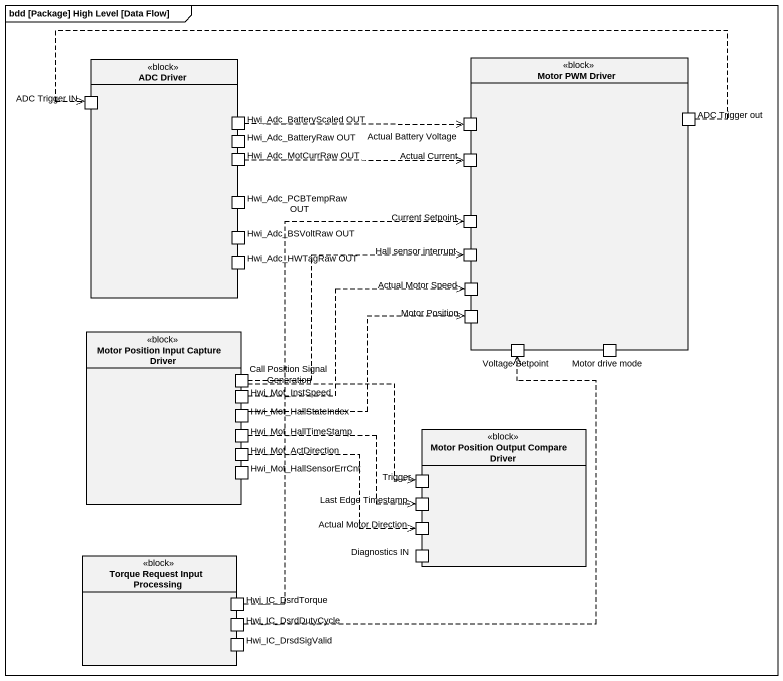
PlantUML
@startuml
mainframe bdd [Package] High Level [Data Flow]
rectangle "ADC Driver" as ADC_Driver <<block>> {
  port "ADC Trigger IN" as ADC_Trigger_IN
  port "Hwi_Adc_BatteryRaw OUT" as Hwi_Adc_BatteryRaw_OUT
  port "Hwi_Adc_BatteryScaled OUT" as Hwi_Adc_BatteryScaled_OUT
  port "Hwi_Adc_MotCurrRaw OUT" as Hwi_Adc_MotCurrRaw_OUT
  port "Hwi_Adc_PCBTempRaw OUT" as Hwi_Adc_PCBTempRaw_OUT
  port "Hwi_Adc_BSVoltRaw OUT" as Hwi_Adc_BSVoltRaw_OUT
  port "Hwi_Adc_HWTagRaw OUT" as Hwi_Adc_HWTagRaw_OUT
}
rectangle "Motor PWM Driver" as Motor_PWM_Driver <<block>> {
  port "Actual Battery Voltage" as Actual_Battery_Voltage
  port "ADC Trigger out" as ADC_Trigger_out
  port "Actual Current" as Actual_Current
  port "Current Setpoint" as Current_Setpoint
  port "Hall sensor interrupt" as Hall_sensor_interrupt
  port "Actual Motor Speed" as Actual_Motor_Speed
  port "Motor Position" as Motor_Position
  port "Voltage Setpoint" as Voltage_Setpoint
  port "Motor drive mode" as Motor_drive_mode
}
rectangle "Motor Position Input Capture Driver" as Motor_Position_Input <<block>> {
  port Hwi_Mot_InstSpeed
  port Hwi_Mot_HallStateIndex
  port "Call Position Signal Generation" as Call_Position_Signal
  port Hwi_Mot_ActDirection
  port Hwi_Mot_HallTimeStamp
  port Hwi_Mot_HallSensorErrCnt
}
rectangle "Motor Position Output Compare Driver" as Motor_Position_Output <<block>> {
  port Trigger
  port "Last Edge Timestamp" as Last_Edge_Timestamp
  port "Actual Motor Direction" as Actual_Motor_Direction
  port "Diagnostics IN" as Diagnostics_IN
}
rectangle "Torque Request Input Processing" as Torque_Request_Input <<block>> {
  port Hwi_IC_DsrdTorque
  port Hwi_IC_DsrdDutyCycle
  port Hwi_IC_DrsdSigValid
}
Hwi_Adc_BatteryScaled_OUT .right.> Actual_Battery_Voltage
ADC_Trigger_out .left.> ADC_Trigger_IN
Hwi_Adc_MotCurrRaw_OUT .right.> Actual_Current
Hwi_Mot_InstSpeed .right.> Actual_Motor_Speed
Hwi_Mot_HallStateIndex .right.> Motor_Position
Call_Position_Signal .right.> Hall_sensor_interrupt
Call_Position_Signal .right.> Trigger
Hwi_Mot_ActDirection .right.> Actual_Motor_Direction
Hwi_Mot_HallTimeStamp .right.> Last_Edge_Timestamp
Hwi_IC_DsrdTorque .up.> Current_Setpoint
Hwi_IC_DsrdDutyCycle .up.> Voltage_Setpoint
@enduml
